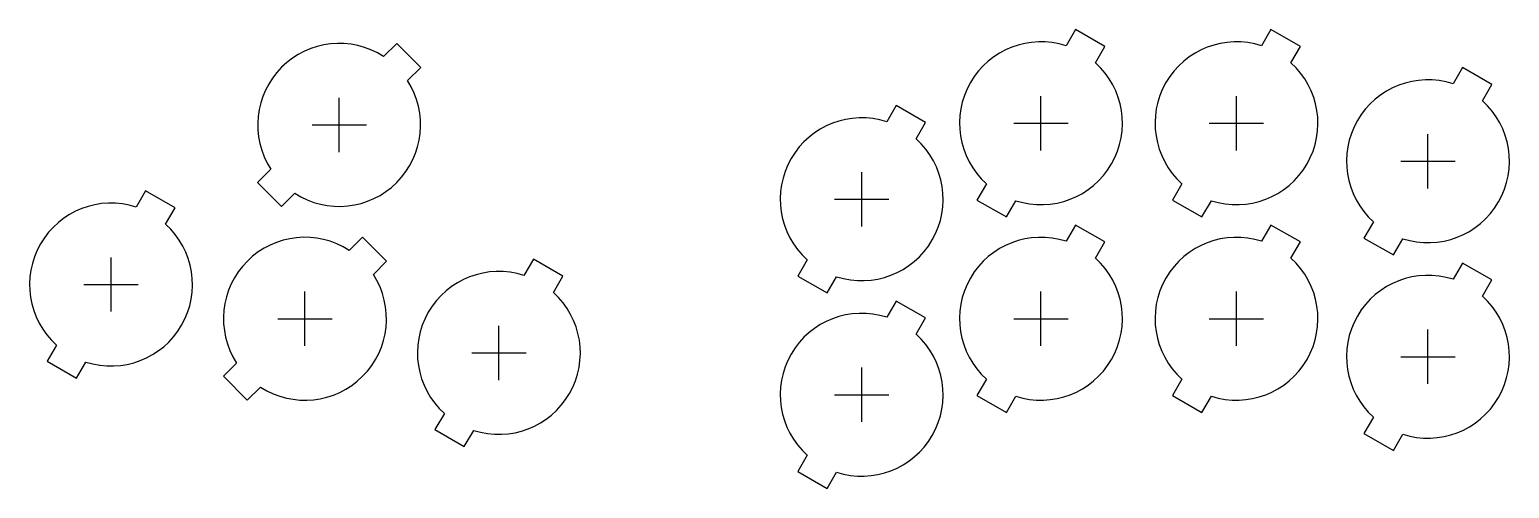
# Model space of a CAD drawing. Header units: millimetres. Extents: x -41 to 177, y -25 to 43.
import ezdxf

# ---------------------------------------------------------------- set-up
doc = ezdxf.new("R2010")
doc.units = ezdxf.units.MM
doc.layers.add('BUTTONS', color=1, linetype='Continuous')
doc.layers.add('REFERENCE', color=8, linetype='Continuous')

msp = doc.modelspace()

# ---------------------------------------------------------------- linework, layer by layer
at = {"layer": 'BUTTONS'}
for points in [[(112.1, 40.21, 0.809427), (100.37, 19.89), (98.98, 17.49), (103.32, 14.99), (104.7, 17.39, 0.809427), (116.43, 37.71), (117.82, 40.11), (113.48, 42.61)], [(140.9, 40.21, 0.809427), (129.17, 19.89), (127.78, 17.49), (132.12, 14.99), (133.5, 17.39, 0.809427), (145.23, 37.71), (146.62, 40.11), (142.28, 42.61)], [(11.57, 38.63, 0.809427), (-5.03, 22.03), (-6.99, 20.07), (-3.45, 16.54), (-1.5, 18.49, 0.809427), (15.1, 35.09), (17.06, 37.04), (13.52, 40.58)], [(169.1, 34.61, 0.809427), (157.37, 14.29), (155.98, 11.89), (160.32, 9.39), (161.7, 11.79, 0.809427), (173.43, 32.11), (174.82, 34.51), (170.48, 37.01)], [(85.7, 29.01, 0.809427), (73.97, 8.69), (72.58, 6.29), (76.92, 3.79), (78.3, 6.19, 0.809427), (90.03, 26.51), (91.42, 28.91), (87.08, 31.41)], [(-24.86, 16.45, 0.809427), (-36.59, -3.88), (-37.97, -6.27), (-33.64, -8.77), (-32.26, -6.38, 0.809427), (-20.53, 13.95), (-19.14, 16.34), (-23.47, 18.84)], [(112.1, 11.41, 0.809427), (100.37, -8.91), (98.98, -11.31), (103.32, -13.81), (104.7, -11.41, 0.809427), (116.43, 8.91), (117.82, 11.31), (113.48, 13.81)], [(140.9, 11.41, 0.809427), (129.17, -8.91), (127.78, -11.31), (132.12, -13.81), (133.5, -11.41, 0.809427), (145.23, 8.91), (146.62, 11.31), (142.28, 13.81)], [(6.53, 10.07, 0.809427), (-10.07, -6.53), (-12.02, -8.49), (-8.49, -12.02), (-6.53, -10.07, 0.809427), (10.07, 6.53), (12.02, 8.49), (8.49, 12.02)], [(32.26, 6.38, 0.809427), (20.53, -13.95), (19.14, -16.34), (23.47, -18.84), (24.86, -16.45, 0.809427), (36.59, 3.88), (37.97, 6.27), (33.64, 8.77)], [(169.1, 5.81, 0.809427), (157.37, -14.51), (155.98, -16.91), (160.32, -19.41), (161.7, -17.01, 0.809427), (173.43, 3.31), (174.82, 5.71), (170.48, 8.21)], [(85.7, 0.21, 0.809427), (73.97, -20.11), (72.58, -22.51), (76.92, -25.01), (78.3, -22.61, 0.809427), (90.03, -2.29), (91.42, 0.11), (87.08, 2.61)]]:
    msp.add_lwpolyline(points, format="xyb", close=True, dxfattribs=at)
at = {"layer": 'REFERENCE'}
for p, q in [((108.4, 24.8), (108.4, 32.8)), ((137.2, 24.8), (137.2, 32.8)), ((5.04, 24.56), (5.04, 32.56)), ((1.04, 28.56), (9.04, 28.56)), ((104.4, 28.8), (112.4, 28.8)), ((133.2, 28.8), (141.2, 28.8)), ((165.4, 19.2), (165.4, 27.2)), ((161.4, 23.2), (169.4, 23.2)), ((82, 13.6), (82, 21.6)), ((78, 17.6), (86, 17.6)), ((-28.56, 1.04), (-28.56, 9.04)), ((-32.56, 5.04), (-24.56, 5.04)), ((0, -4), (0, 4)), ((108.4, -4), (108.4, 4)), ((137.2, -4), (137.2, 4)), ((-4, 0), (4, 0)), ((104.4, 0), (112.4, 0)), ((133.2, 0), (141.2, 0)), ((28.56, -9.04), (28.56, -1.04)), ((165.4, -9.6), (165.4, -1.6)), ((24.56, -5.04), (32.56, -5.04)), ((161.4, -5.6), (169.4, -5.6)), ((82, -15.2), (82, -7.2)), ((78, -11.2), (86, -11.2))]:
    msp.add_line(p, q, dxfattribs=at)

doc.saveas('drawing.dxf')
